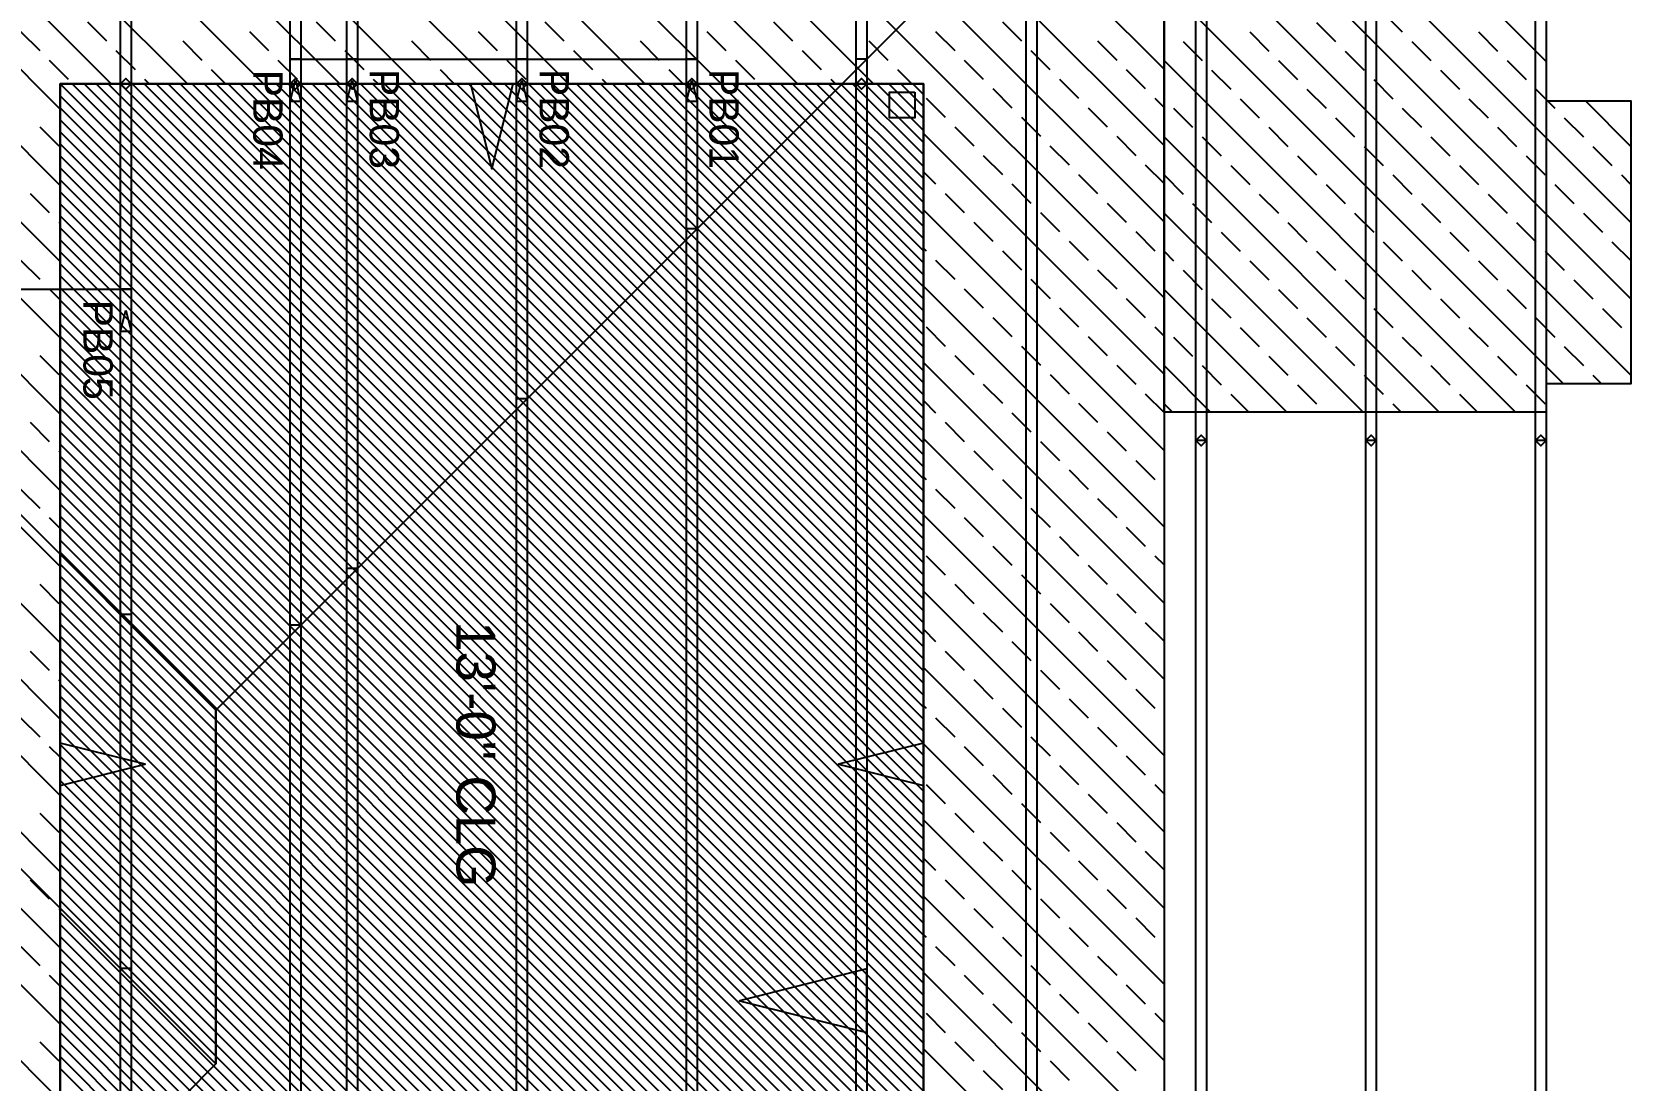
# Model space of a CAD drawing. Header units: inches. Extents: x -25328 to 8149, y -5530 to 4336.
# Drawn here: x 1562.1 to 1788.1, y 2894.8 to 3042.9 of the extents above; entities that cross this region are included whole.
import ezdxf

# ---------------------------------------------------------------- set-up
doc = ezdxf.new("R2010")
doc.units = ezdxf.units.IN
doc.header["$LTSCALE"] = 16
doc.header["$MEASUREMENT"] = 0
doc.layers.get('0').update_dxf_attribs({"linetype": 'CONTINUOUS'})
for name, color, linetype in [('1st_Floor_Labels_Engineering_Mem', 7, 'CONTINUOUS'), ('1st_Floor_Objects_Non-Associativ', 7, 'CONTINUOUS'), ('1st_Floor_Objects_Planes', 7, 'CONTINUOUS'), ('1st_Floor_Objects_Roof_Framing', 40, 'CONTINUOUS'), ('1st_Floor_Objects_Roof_Truss', 40, 'CONTINUOUS')]:
    doc.layers.add(name, color=color, linetype=linetype)
doc.styles.add('ARIAL', font='arial.ttf', dxfattribs={"height": 13.333333})

msp = doc.modelspace()

# ---------------------------------------------------------------- linework, layer by layer
at = {"layer": '1st_Floor_Objects_Non-Associativ', "color": 7}
for p, q in [((1570.05775157, 3092.66350299), (1627.12843028, 3035.59282427)), ((1726.05699626, 3088.75017291), (1776.05603877, 3038.75111895)), ((1570.05775157, 3081.88719683), (1616.3521699, 3035.59282427)), ((1592.30330363, 3081.19432574), (1637.9048051, 3035.59282427)), ((1603.0795869, 3081.19432574), (1648.68108836, 3035.59282427)), ((1613.85589305, 3081.19432574), (1659.45739451, 3035.59282427)), ((1624.6321992, 3081.19432574), (1670.23370066, 3035.59282427)), ((1635.40855113, 3081.19432574), (1681.01002971, 3035.59282427)), ((1646.1848115, 3081.19432574), (1722.0500764, 3005.32906085)), ((1656.96116343, 3081.19432574), (1722.0500764, 3016.105367)), ((1667.73740092, 3081.19432574), (1722.05009929, 3026.88167315)), ((1678.51372996, 3081.19432574), (1722.0500764, 3037.6579793)), ((1726.05660716, 3077.97423297), (1788.05213633, 3015.97874957)), ((1570.05777446, 3071.11089068), (1605.57584086, 3035.59282427)), ((1724.06057444, 3069.19395953), (1788.05213633, 3005.20244341)), ((1570.05779734, 3060.33458453), (1594.79958049, 3035.59282427)), ((1722.0500764, 3060.42815142), (1788.05213633, 2994.42613726)), ((1519.42483226, 3057.0859273), (1566.04533854, 3010.4654439)), ((1530.20122996, 3057.0859273), (1566.04533854, 3021.24184161)), ((1540.97749034, 3057.0859273), (1566.04533854, 3032.01805621)), ((1551.75384227, 3057.0859273), (1573.24694529, 3035.59282427)), ((1562.53012553, 3057.0859273), (1584.02322856, 3035.59282427)), ((1722.0500764, 3049.65184527), (1778.51030436, 2993.19164019)), ((1569.88734904, 3044.34041339), (1572.58142558, 3041.64629107)), ((1602.21613017, 3044.34050494), (1604.91020671, 3041.64638262)), ((1634.54481974, 3044.34041339), (1637.23889628, 3041.64629107)), ((1666.87360087, 3044.34050494), (1669.56767741, 3041.64638262)), ((1699.20229045, 3044.34041339), (1701.89636699, 3041.64629107)), ((1743.6026887, 3044.26350909), (1746.29676524, 3041.56938677)), ((1753.03195659, 3045.61052447), (1755.72603312, 3042.91640216)), ((1560.4581956, 3042.993398), (1563.15227214, 3040.29927569)), ((1592.78688517, 3042.993398), (1595.48096171, 3040.29927569)), ((1625.1156663, 3042.993398), (1627.80974284, 3040.29927569)), ((1657.44435588, 3042.993398), (1660.13843242, 3040.29927569)), ((1689.773137, 3042.993398), (1692.46721354, 3040.29927569)), ((1734.17342082, 3042.91649371), (1736.86749736, 3040.22237139)), ((1766.50233928, 3042.9163106), (1769.19641581, 3040.22218829)), ((1573.92846385, 3040.29927569), (1576.62254039, 3037.60515338)), ((1583.35768596, 3041.64638262), (1586.05176249, 3038.95226031)), ((1606.25724498, 3040.29936724), (1608.95132151, 3037.60524493)), ((1615.68637553, 3041.64629107), (1618.38045207, 3038.95216876)), ((1638.58593455, 3040.29927569), (1641.28001109, 3037.60515338)), ((1648.01515666, 3041.64638262), (1650.7092332, 3038.95226031)), ((1670.91471568, 3040.29936724), (1673.60879222, 3037.60524493)), ((1680.34384623, 3041.64629107), (1683.03792277, 3038.95216876)), ((1703.24340525, 3040.29927569), (1705.93748179, 3037.60515338)), ((1712.67262736, 3041.64638262), (1715.3667039, 3038.95226031)), ((1724.74415294, 3041.56956988), (1727.43822947, 3038.87544757)), ((1747.64380351, 3040.22237139), (1750.33788005, 3037.52824908)), ((1757.07307139, 3041.56938677), (1759.76714793, 3038.87526446)), ((1564.49931041, 3038.95226031), (1567.19338694, 3036.25813799)), ((1587.39880076, 3037.60524493), (1589.41119853, 3035.59282427)), ((1596.82799998, 3038.95226031), (1599.52207652, 3036.25813799)), ((1619.72749034, 3037.60515338), (1621.73979655, 3035.59282427)), ((1629.15678111, 3038.95226031), (1631.85085765, 3036.25813799)), ((1652.05627147, 3037.60524493), (1654.06866923, 3035.59282427)), ((1661.48547068, 3038.95226031), (1664.17954722, 3036.25813799)), ((1684.38496104, 3037.60515338), (1686.39726725, 3035.59282427)), ((1693.81425181, 3038.95226031), (1696.50832835, 3036.25813799)), ((1716.71374217, 3037.60524493), (1719.40781871, 3034.91112261)), ((1722.0500764, 3038.87553912), (1771.73409739, 2989.19151812)), ((1728.78526774, 3037.52843218), (1731.47934428, 3034.83430987)), ((1738.21453563, 3038.87535601), (1740.90861216, 3036.1812337)), ((1761.1141862, 3037.52824908), (1763.80826274, 3034.83412676)), ((1770.54345408, 3038.87517291), (1773.23753062, 3036.18105059)), ((1566.04531565, 3035.58952838), (1688.0490388, 2913.58580523)), ((1567.73899546, 3035.59282427), (1688.0490388, 2915.28282672)), ((1569.43601695, 3035.59282427), (1688.0490388, 2916.9798482)), ((1571.13312999, 3035.59282427), (1688.0490388, 2918.67691546)), ((1572.83015147, 3035.59282427), (1688.0490388, 2920.37393695)), ((1574.52715007, 3035.59282427), (1688.0490388, 2922.07095843)), ((1576.22417155, 3035.59282427), (1688.0490388, 2923.76797991)), ((1577.92119304, 3035.59282427), (1688.0490388, 2925.4650014)), ((1577.96957866, 3036.25813799), (1578.63489238, 3035.59282427)), ((1579.61832896, 3035.59282427), (1688.0490388, 2927.16216021)), ((1581.31537333, 3035.59282427), (1688.0490388, 2928.8591817)), ((1583.01239482, 3035.59282427), (1688.0490388, 2930.55620318)), ((1584.7094163, 3035.59282427), (1688.0490388, 2932.25322466)), ((1586.40646067, 3035.59282427), (1688.0490388, 2933.95024615)), ((1588.10348216, 3035.59282427), (1688.0490388, 2935.64735919)), ((1589.80052653, 3035.59282427), (1688.0490388, 2937.34428912)), ((1591.49754802, 3035.59282427), (1688.0490388, 2939.04140216)), ((1593.19459239, 3035.59282427), (1688.0490388, 2940.73842364)), ((1594.89172831, 3035.59282427), (1688.0490388, 2942.43553668)), ((1596.5887498, 3035.59282427), (1688.0490388, 2944.13255816)), ((1598.28577128, 3035.59282427), (1688.0490388, 2945.82957965)), ((1599.98281565, 3035.59282427), (1688.0490388, 2947.52669268)), ((1601.67986003, 3035.59282427), (1688.0490388, 2949.22371417)), ((1603.37688151, 3035.59282427), (1688.0490388, 2950.92073565)), ((1605.073903, 3035.59282427), (1688.0490388, 2952.61775714)), ((1606.77094737, 3035.59282427), (1688.0490388, 2954.31468707)), ((1608.46806041, 3035.59282427), (1688.0490388, 2956.01189166)), ((1610.16512767, 3035.59282427), (1688.0490388, 2957.70891314)), ((1610.29835978, 3036.25822955), (1610.96376506, 3035.59282427)), ((1611.86214915, 3035.59282427), (1688.0490388, 2959.40602618)), ((1613.55917064, 3035.59282427), (1688.0490388, 2961.10295611)), ((1615.25619212, 3035.59282427), (1688.0490388, 2962.79997759)), ((1616.95323649, 3035.59282427), (1688.0490388, 2964.49709063)), ((1618.65025798, 3035.59282427), (1688.0490388, 2966.19402056)), ((1620.3473939, 3035.59282427), (1688.0490388, 2967.8911336)), ((1622.04446116, 3035.59282427), (1688.0490388, 2969.58824664)), ((1623.74148265, 3035.59282427), (1688.0490388, 2971.28526812)), ((1625.43850413, 3035.59282427), (1688.0490388, 2972.98228961)), ((1627.13552562, 3035.59282427), (1688.0490388, 2974.67940264)), ((1628.83256999, 3035.59282427), (1688.0490388, 2976.37642413)), ((1630.52959147, 3035.59282427), (1688.0490388, 2978.07335406)), ((1632.22661296, 3035.59282427), (1688.0490388, 2979.77037554)), ((1633.92365733, 3035.59282427), (1688.0490388, 2981.46748858)), ((1635.62081614, 3035.59282427), (1688.0490388, 2983.16460162)), ((1637.31783763, 3035.59282427), (1688.0490388, 2984.8616231)), ((1639.01485911, 3035.59282427), (1688.0490388, 2986.55864459)), ((1640.7118806, 3035.59282427), (1688.0490388, 2988.25566607)), ((1642.40892497, 3035.59282427), (1688.0490388, 2989.95268756)), ((1642.62704936, 3036.25813799), (1643.29236308, 3035.59282427)), ((1644.10594645, 3035.59282427), (1688.0490388, 2991.64970904)), ((1645.80296794, 3035.59282427), (1688.0490388, 2993.34682208)), ((1647.50010386, 3035.59282427), (1688.0490388, 2995.04384356)), ((1649.19712535, 3035.59282427), (1688.0490388, 2996.74086505)), ((1650.89416972, 3035.59282427), (1688.0490388, 2998.43788653)), ((1652.5911912, 3035.59282427), (1688.0490388, 3000.13490801)), ((1654.28825846, 3035.59282427), (1688.0490388, 3001.83202105)), ((1655.98530284, 3035.59282427), (1688.0490388, 3003.52913409)), ((1657.68232432, 3035.59282427), (1688.0490388, 3005.22615557)), ((1659.37934581, 3035.59282427), (1688.0490388, 3006.9230855)), ((1661.07636729, 3035.59282427), (1688.0490388, 3008.62019854)), ((1662.77350322, 3035.59282427), (1688.0490388, 3010.31731158)), ((1664.4705247, 3035.59282427), (1688.0490388, 3012.01433306)), ((1666.16754618, 3035.59282427), (1688.0490388, 3013.71135455)), ((1667.86461345, 3035.59282427), (1688.0490388, 3015.40837603)), ((1669.56165782, 3035.59282427), (1688.0490388, 3017.10539752)), ((1671.2586793, 3035.59282427), (1688.0490388, 3018.802419)), ((1672.95570079, 3035.59282427), (1688.0490388, 3020.49953204)), ((1674.65283671, 3035.59282427), (1688.0490388, 3022.19664507)), ((1674.95583049, 3036.25822955), (1675.62123576, 3035.59282427)), ((1676.34983531, 3035.59282427), (1688.0490388, 3023.89366656)), ((1678.04687968, 3035.59282427), (1688.0490388, 3025.59068804)), ((1679.74390117, 3035.59282427), (1688.0490388, 3027.28770953)), ((1681.44096843, 3035.59282427), (1688.0490388, 3028.98473101)), ((1683.1380128, 3035.59282427), (1688.0490388, 3030.68184405)), ((1684.83503428, 3035.59282427), (1688.0490388, 3032.37886553)), ((1686.53205577, 3035.59282427), (1688.0490388, 3034.07579547)), ((1707.28452006, 3036.25813799), (1709.9785966, 3033.56401568)), ((1751.68491832, 3036.1812337), (1754.37899485, 3033.48711138)), ((1566.04531565, 3033.89232379), (1688.0490388, 2911.88864642)), ((1688.42607585, 3033.56401568), (1691.12015239, 3030.86989337)), ((1697.85536662, 3034.91112261), (1700.54944316, 3032.2170003)), ((1720.75485698, 3033.56410723), (1722.0500764, 3032.2689107)), ((1732.82638255, 3033.48729449), (1735.52045909, 3030.79317217)), ((1742.25565043, 3034.83421832), (1744.94972697, 3032.140096)), ((1765.15530101, 3033.48711138), (1767.84937754, 3030.79298907)), ((1774.58456889, 3034.83403521), (1777.27864543, 3032.1399129)), ((1781.61430827, 3033.1928609), (1788.05213633, 3026.75505572)), ((1534.04433909, 3031.69020587), (1566.04533854, 2999.6892293)), ((1566.04531565, 3032.1953023), (1688.0490388, 2910.19162493)), ((1701.89648143, 3030.86998492), (1704.59055796, 3028.1758626)), ((1711.32563487, 3032.2170003), (1714.01971141, 3029.52287799)), ((1723.39711467, 3032.14027911), (1726.0911912, 3029.44615679)), ((1746.29676524, 3030.79308062), (1748.99084178, 3028.09895831)), ((1755.72603312, 3032.140096), (1758.42010966, 3029.44597369)), ((1778.6256837, 3030.79289752), (1781.31976023, 3028.0987752)), ((1563.15224925, 3029.52287799), (1565.84632579, 3026.82875567)), ((1566.04531565, 3030.49828082), (1688.0490388, 2908.49460345)), ((1566.04531565, 3028.80125933), (1688.0490388, 2906.79758196)), ((1688.0490388, 3028.55379229), (1722.0500764, 2994.55275469)), ((1692.46719065, 3029.52287799), (1695.16126719, 3026.82875567)), ((1736.86749736, 3029.44615679), (1739.56157389, 3026.75203448)), ((1769.19641581, 3029.44597369), (1771.89049235, 3026.75185137)), ((1566.04531565, 3027.10423785), (1688.0490388, 2905.1005147)), ((1705.93759623, 3026.82884722), (1708.63167277, 3024.13472491)), ((1715.36674968, 3028.1758626), (1718.06082621, 3025.48174029)), ((1722.0500764, 3028.09923297), (1760.95779124, 2989.19151812)), ((1727.43822947, 3028.09914141), (1730.13230601, 3025.4050191)), ((1750.33788005, 3026.75194293), (1753.03195659, 3024.05782061)), ((1759.76714793, 3028.09895831), (1762.46122447, 3025.40483599)), ((1782.6667985, 3026.75175982), (1785.36087504, 3024.05763751)), ((1566.04531565, 3025.40721636), (1688.0490388, 2903.40349322)), ((1696.50830546, 3025.48174029), (1699.202382, 3022.78761798)), ((1719.40786448, 3024.13472491), (1722.0500764, 3021.49251299)), ((1731.47934428, 3024.05800372), (1734.17342082, 3021.3638814)), ((1740.90861216, 3025.4050191), (1743.6026887, 3022.71089678)), ((1763.80826274, 3024.05782061), (1766.50233928, 3021.3636983)), ((1773.23753062, 3025.40483599), (1775.93160716, 3022.71071368)), ((1566.04531565, 3023.71019488), (1688.0490388, 2901.70647174)), ((1566.04531565, 3022.01308184), (1688.0490388, 2900.0093587)), ((1688.0490388, 3023.16490679), (1689.77325145, 3021.44069415)), ((1709.97871104, 3022.78770953), (1712.67278758, 3020.09358721)), ((1722.0500764, 3022.71098834), (1724.74415294, 3020.01686602)), ((1754.37899485, 3022.71080523), (1757.07307139, 3020.01668292)), ((1786.70791331, 3022.71062213), (1788.05213633, 3021.36635333)), ((1534.04433909, 3020.91389971), (1566.04533854, 2988.91292315)), ((1561.80534831, 3020.09367877), (1564.49942485, 3017.39955645)), ((1566.04531565, 3020.31596881), (1688.0490388, 2898.31229144)), ((1691.12028971, 3020.09367877), (1693.81436625, 3017.39955645)), ((1700.54942027, 3021.44060259), (1703.24349681, 3018.74648028)), ((1735.52045909, 3020.01686602), (1738.21453563, 3017.32274371)), ((1744.94972697, 3021.3638814), (1747.64380351, 3018.66975909)), ((1767.84937754, 3020.01668292), (1770.54345408, 3017.3225606)), ((1777.27864543, 3021.3636983), (1779.97272197, 3018.66957598)), ((1566.04531565, 3018.61894732), (1688.0490388, 2896.61526995)), ((1688.04906169, 3017.77748614), (1722.0500764, 2983.77644854)), ((1704.59053508, 3017.3994649), (1707.28461161, 3014.70534258)), ((1714.01982585, 3018.74657183), (1716.71390239, 3016.05244952)), ((1722.0500764, 3017.32292681), (1750.18149653, 2989.19151812)), ((1726.0911912, 3018.66985064), (1728.78526774, 3015.97572833)), ((1748.99084178, 3017.32274371), (1751.68491832, 3014.62862139)), ((1758.42010966, 3018.66966754), (1761.1141862, 3015.97554522)), ((1781.31976023, 3017.3225606), (1784.01383677, 3014.62843829)), ((1565.84646312, 3016.05254107), (1566.04533854, 3015.85368853)), ((1566.04531565, 3016.92192584), (1688.0490388, 2894.91824847)), ((1566.04531565, 3015.22490435), (1688.0490388, 2893.22122698)), ((1695.16140452, 3016.05254107), (1697.85548106, 3013.35841876)), ((1739.56157389, 3015.97572833), (1742.25565043, 3013.28160601)), ((1771.89049235, 3015.97554522), (1774.58456889, 3013.28142291)), ((1566.04531565, 3013.52788287), (1688.0490388, 2891.52415972)), ((1708.63164988, 3013.3583272), (1711.32572642, 3010.66420489)), ((1718.06094065, 3014.70543414), (1720.75501719, 3012.01131182)), ((1730.13230601, 3014.62871295), (1732.82638255, 3011.93459063)), ((1753.03195659, 3013.28160601), (1755.72603312, 3010.5874837)), ((1762.46122447, 3014.62852984), (1765.15530101, 3011.93440753)), ((1785.36087504, 3013.28142291), (1788.05495158, 3010.58730059)), ((1560.45833293, 3010.66429644), (1563.15240947, 3007.97017413)), ((1566.04531565, 3011.83086138), (1688.0490388, 2889.82713824)), ((1688.0490388, 3012.38850909), (1688.42623607, 3012.01131182)), ((1689.77327433, 3010.66429644), (1692.46735087, 3007.97017413)), ((1699.20251933, 3012.01140338), (1701.89659587, 3009.31728106)), ((1722.0500764, 3011.93477374), (1723.39711467, 3010.5876668)), ((1734.17342082, 3010.58757525), (1736.86749736, 3007.89345294)), ((1743.6026887, 3011.93459063), (1746.29676524, 3009.24046832)), ((1766.50233928, 3010.58739215), (1769.19641581, 3007.89326983)), ((1775.93160716, 3011.93440753), (1778.6256837, 3009.24028521)), ((1534.04433909, 3010.13759356), (1566.04533854, 2978.136617)), ((1566.04531565, 3010.1338399), (1688.0490388, 2888.13011675)), ((1566.04531565, 3008.43672686), (1688.0490388, 2886.43309527)), ((1712.67276469, 3009.31718951), (1715.36684123, 3006.62306719)), ((1724.74415294, 3009.24065142), (1727.43822947, 3006.54652911)), ((1757.07307139, 3009.24046832), (1759.76714793, 3006.546346)), ((1564.49944773, 3006.62315875), (1566.04533854, 3005.07719927)), ((1566.04531565, 3006.73961382), (1688.0490388, 2884.73593646)), ((1688.04906169, 3007.00117999), (1722.0500764, 2973.00014239)), ((1693.81438914, 3006.62315875), (1696.50846568, 3003.92903643)), ((1703.24363414, 3007.97026568), (1705.93771067, 3005.27614337)), ((1722.0500764, 3006.54662066), (1739.40516749, 2989.19151812)), ((1738.21453563, 3006.54643756), (1740.90861216, 3003.85231524)), ((1747.64380351, 3007.89345294), (1750.33788005, 3005.19933062)), ((1770.54345408, 3006.54625445), (1773.23753062, 3003.85213214)), ((1779.97272197, 3007.89326983), (1782.6667985, 3005.19914752)), ((1566.04531565, 3005.04259234), (1688.0490388, 2883.03891497)), ((1707.28474894, 3003.92912799), (1709.97882548, 3001.23500567)), ((1716.7138795, 3005.27605181), (1719.40795604, 3002.5819295)), ((1728.78526774, 3005.19951373), (1731.47934428, 3002.50539141)), ((1751.68491832, 3003.85231524), (1754.37899485, 3001.15819293)), ((1761.1141862, 3005.19933062), (1763.80826274, 3002.50520831)), ((1784.01383677, 3003.85213214), (1786.70791331, 3001.15800982)), ((1566.04531565, 3003.34557086), (1688.0490388, 2881.34189349)), ((1566.04531565, 3001.64854937), (1688.0490388, 2879.644872)), ((1697.85550395, 3002.58202105), (1700.54958049, 2999.88789874)), ((1742.25565043, 3002.50529986), (1744.94972697, 2999.81117755)), ((1774.58456889, 3002.50511675), (1777.27864543, 2999.81099444)), ((1534.04433909, 2999.36119586), (1566.04536143, 2967.36021929)), ((1566.04531565, 2999.95152789), (1688.0490388, 2877.94780474)), ((1688.42630473, 3001.23500567), (1691.12038127, 2998.54088336)), ((1711.32586375, 2999.88799029), (1714.01994029, 2997.19386798)), ((1720.7549943, 3001.23491412), (1722.0500764, 2999.93980914)), ((1723.39711467, 2999.81136065), (1726.0911912, 2997.11723834)), ((1732.82638255, 3001.15837603), (1735.52045909, 2998.46425372)), ((1755.72603312, 2999.81117755), (1758.42010966, 2997.11705523)), ((1765.15530101, 3001.15819293), (1767.84937754, 2998.46407061)), ((1563.15247813, 2997.19386798), (1565.84655467, 2994.49974566)), ((1566.04531565, 2998.2545064), (1688.0490388, 2876.25078326)), ((1692.46741954, 2997.19386798), (1695.16149607, 2994.49974566)), ((1701.89661876, 2998.54088336), (1704.59069529, 2995.84676104)), ((1736.86749736, 2997.11723834), (1739.56157389, 2994.42311602)), ((1746.29676524, 2998.46416216), (1748.99084178, 2995.77003985)), ((1769.19641581, 2997.11705523), (1771.89049235, 2994.42293292)), ((1778.6256837, 2998.46397906), (1781.31976023, 2995.76985674)), ((1566.04531565, 2996.55748492), (1688.0490388, 2874.55376177)), ((1566.04531565, 2994.86028033), (1688.0490388, 2872.85664874)), ((1688.04901591, 2996.22487383), (1722.0500764, 2962.22383624)), ((1705.93773356, 2994.49974566), (1708.6318101, 2991.80562335)), ((1715.36697856, 2995.84685259), (1718.0610551, 2993.15273028)), ((1722.0500764, 2995.77031451), (1728.62887278, 2989.19151812)), ((1727.43822947, 2995.77022296), (1730.13230601, 2993.07610064)), ((1759.76714793, 2995.77003985), (1762.46122447, 2993.07591754)), ((1566.04531565, 2993.16325884), (1688.0490388, 2871.15958148)), ((1696.50853434, 2993.15273028), (1699.20261088, 2990.45860797)), ((1740.90861216, 2993.07610064), (1743.6026887, 2990.38197833)), ((1750.33788005, 2994.42302447), (1753.03195659, 2991.72890216)), ((1773.23753062, 2993.07591754), (1775.93160716, 2990.38179522)), ((1782.6667985, 2994.42284136), (1783.89797679, 2993.19164019)), ((1566.04531565, 2991.46623736), (1688.0490388, 2869.46255999)), ((1688.0490388, 2990.83589678), (1689.77338877, 2989.11150103)), ((1709.97884837, 2990.45860797), (1712.67292491, 2987.76448565)), ((1719.40809336, 2991.8057149), (1722.0500764, 2989.16368609)), ((1722.0500764, 2990.38206988), (1723.24060527, 2989.19151812)), ((1731.47934428, 2991.72908526), (1734.01686564, 2989.19151812)), ((1754.37899485, 2990.38188677), (1755.56934062, 2989.19151812)), ((1763.80826274, 2991.72890216), (1766.34560099, 2989.19151812)), ((1534.04433909, 2988.58498126), (1566.04533854, 2956.58400469)), ((1561.80548564, 2987.76448565), (1564.49956218, 2985.07036334)), ((1566.04531565, 2989.76921588), (1688.0490388, 2867.76553851)), ((1566.04531565, 2988.07219439), (1688.0490388, 2866.06851702)), ((1691.12042704, 2987.76448565), (1693.81450358, 2985.07036334)), ((1700.54964915, 2989.11159258), (1703.24372569, 2986.41747027)), ((1566.04531565, 2986.37517291), (1688.0490388, 2864.37144976)), ((1688.0490388, 2985.44856768), (1722.05009929, 2951.44753008)), ((1714.01996318, 2986.41747027), (1716.71403971, 2983.72334796)), ((1565.84660044, 2983.72334796), (1566.04533854, 2983.52458697)), ((1566.04531565, 2984.67815142), (1688.0490388, 2862.67442828)), ((1695.16154185, 2983.72334796), (1697.85561839, 2981.02922564)), ((1704.59076396, 2985.07045489), (1707.2848405, 2982.37633257)), ((1566.04531565, 2982.98112994), (1688.0490388, 2860.97740679)), ((1566.04531565, 2981.28410845), (1688.0490388, 2859.28038531)), ((1708.63187877, 2981.02931719), (1711.3259553, 2978.33519488)), ((1718.06107798, 2982.37633257), (1720.75515452, 2979.68221026)), ((1566.04531565, 2979.58708697), (1688.0490388, 2857.58336382)), ((1688.0490388, 2980.05968218), (1688.42646495, 2979.68221026)), ((1699.20265666, 2979.68221026), (1701.8967332, 2976.98808795)), ((1534.04433909, 2977.8086751), (1566.04533854, 2945.80769854)), ((1560.45851603, 2978.33519488), (1563.15259257, 2975.64107257)), ((1566.04531565, 2977.89006549), (1688.0490388, 2855.88634234)), ((1689.77350322, 2978.33519488), (1692.46757975, 2975.64107257)), ((1712.67299357, 2976.9881795), (1715.36707011, 2974.29405718)), ((1564.49963084, 2974.29405718), (1566.04533854, 2972.74828082)), ((1566.04531565, 2976.193044), (1688.0490388, 2854.18932086)), ((1566.04531565, 2974.49602252), (1688.0490388, 2852.49229937)), ((1688.0490388, 2974.67226153), (1722.0500764, 2940.67113238)), ((1693.81461802, 2974.29405718), (1696.50869456, 2971.59993487)), ((1703.24377147, 2975.64107257), (1705.937848, 2972.94695025)), ((1566.04531565, 2972.79900103), (1688.0490388, 2850.79527789)), ((1716.71410838, 2972.9470418), (1719.40818492, 2970.25291949)), ((1566.04531565, 2971.10197955), (1688.0490388, 2849.0982564)), ((1697.85573283, 2970.25291949), (1700.54980937, 2967.55879717)), ((1707.28488627, 2971.59993487), (1709.97896281, 2968.90581256)), ((1566.04531565, 2969.40495806), (1688.0490388, 2847.40123492)), ((1566.04531565, 2967.70793658), (1688.0490388, 2845.70421343)), ((1688.42644206, 2968.90581256), (1691.1205186, 2966.21169024)), ((1711.32600108, 2967.55879717), (1714.02007762, 2964.86467486)), ((1720.75522319, 2968.90590411), (1722.0500764, 2967.61107379)), ((1534.04433909, 2967.03236895), (1566.04533854, 2935.03139239)), ((1566.04531565, 2966.01091509), (1688.0490388, 2844.00719195)), ((1701.89684764, 2966.21178179), (1704.59092418, 2963.51765948)), ((1563.15261546, 2964.86476641), (1565.846692, 2962.1706441)), ((1566.04531565, 2964.31389361), (1687.09212962, 2843.26707965)), ((1688.04906169, 2963.89595538), (1722.0500764, 2929.89491778)), ((1692.46755687, 2964.86467486), (1695.1616334, 2962.17055255)), ((1715.36711589, 2963.51765948), (1718.06119242, 2960.82353716)), ((1566.04531565, 2962.61687213), (1685.39510814, 2843.26707965)), ((1566.04531565, 2960.91985064), (1683.69808665, 2843.26707965)), ((1696.50867167, 2960.82353716), (1699.20274821, 2958.12941485)), ((1705.93796244, 2962.1706441), (1708.63203898, 2959.47652178)), ((1566.04531565, 2959.22282916), (1682.00106517, 2843.26707965)), ((1688.0490388, 2958.50706988), (1689.77361766, 2956.78249102)), ((1719.40823069, 2959.47652178), (1722.0500764, 2956.83467608)), ((1534.04433909, 2956.2560628), (1566.04533854, 2924.25504046)), ((1566.04531565, 2957.52580767), (1680.30404368, 2843.26707965)), ((1700.54978648, 2956.78239947), (1703.24386302, 2954.08827716)), ((1709.97907725, 2958.1295064), (1712.67315379, 2955.43538409)), ((1561.80566874, 2955.43547564), (1564.49974528, 2952.74135333)), ((1566.04531565, 2955.82878619), (1678.6070222, 2843.26707965)), ((1566.04531565, 2954.1317647), (1676.91000071, 2843.26707965)), ((1691.12065593, 2955.43547564), (1693.81473246, 2952.74135333)), ((1714.02019206, 2954.08836871), (1716.7142686, 2951.39424639)), ((1566.04531565, 2952.43474322), (1675.21302501, 2843.26707965)), ((1688.0490388, 2953.11964923), (1722.0500764, 2919.11861163)), ((1704.59090129, 2952.74126177), (1707.28497783, 2950.04713946)), ((1565.84678355, 2951.39433795), (1566.04533854, 2951.19576007)), ((1566.04531565, 2950.73772174), (1673.51600352, 2843.26707965)), ((1695.16177073, 2951.39433795), (1697.85584727, 2948.70021563)), ((1718.06130687, 2950.04723101), (1720.7553834, 2947.3531087)), ((1566.04531565, 2949.04070025), (1671.81898204, 2843.26707965)), ((1566.04531565, 2947.34367877), (1670.12193766, 2843.26707965)), ((1688.0490388, 2947.73067217), (1688.42660228, 2947.3531087)), ((1699.20288554, 2947.35320025), (1701.89696208, 2944.65907794)), ((1708.63201609, 2948.70012408), (1711.32609263, 2946.00600176)), ((1534.04433909, 2945.47975665), (1566.04536143, 2913.47878008)), ((1560.45865336, 2946.00609332), (1563.1527299, 2943.311971)), ((1566.04531565, 2945.64665728), (1668.42491618, 2843.26707965)), ((1689.77364055, 2946.00609332), (1692.46771708, 2943.311971)), ((1566.04531565, 2943.9496358), (1666.7278947, 2843.26707965)), ((1703.24400035, 2943.31206256), (1705.93807689, 2940.61794024)), ((1712.6731309, 2944.65898638), (1715.36720744, 2941.96486407)), ((1564.49976817, 2941.96495562), (1566.04533854, 2940.41936236)), ((1566.04531565, 2942.25261431), (1665.03087321, 2843.26707965)), ((1566.04531565, 2940.55559283), (1663.33385173, 2843.26707965)), ((1688.0490388, 2942.34334307), (1722.0500764, 2908.34230548)), ((1693.81475535, 2941.96495562), (1696.50883189, 2939.27083331)), ((1716.71424571, 2940.61784869), (1719.40832225, 2937.92372637)), ((1566.04531565, 2938.85857134), (1661.63683024, 2843.26707965)), ((1707.28511515, 2939.27092486), (1709.97919169, 2936.57680255)), ((1566.04531565, 2937.16154986), (1659.93980876, 2843.26707965)), ((1688.42667094, 2936.57680255), (1691.12074748, 2933.88268023)), ((1697.85587016, 2937.92381793), (1700.5499467, 2935.22969561)), ((1720.75536052, 2936.57671099), (1722.0500764, 2935.28197222)), ((1534.04433909, 2934.70345049), (1566.04536143, 2902.70242816)), ((1566.04531565, 2935.46452838), (1658.24278727, 2843.26707965)), ((1566.04531565, 2933.76750689), (1656.54576579, 2843.26707965)), ((1701.89698497, 2933.88268023), (1704.5910615, 2931.18860369)), ((1711.32622996, 2935.22978716), (1714.0203065, 2932.53571063)), ((1563.15279857, 2932.53561907), (1565.8468751, 2929.84154254)), ((1566.04533854, 2932.07053118), (1654.8487443, 2843.26707965)), ((1688.0490388, 2931.56703692), (1722.05009929, 2897.56599932)), ((1692.46778575, 2932.53561907), (1695.16186229, 2929.84154254)), ((1715.36734477, 2931.18864947), (1718.06142131, 2928.49457293)), ((1566.04533854, 2930.3735097), (1653.15172282, 2843.26707965)), ((1705.93809977, 2929.84154254), (1708.63217631, 2927.147466)), ((1566.04533854, 2928.67648821), (1651.45470134, 2843.26707965)), ((1566.04533854, 2926.97946673), (1649.75767985, 2843.26707965)), ((1696.50890055, 2928.49448138), (1699.20297709, 2925.80040484)), ((1719.40845958, 2927.14751177), (1722.0500764, 2924.50589495)), ((1566.04533854, 2925.28244525), (1648.06065837, 2843.26707965)), ((1688.0490388, 2926.17805987), (1689.77375499, 2924.45334368)), ((1700.55001536, 2924.45334368), (1703.2440919, 2921.75926715)), ((1709.97921458, 2925.80040484), (1712.67329112, 2923.1063283)), ((1534.04433909, 2923.92714434), (1566.04533854, 2891.92616778)), ((1561.80580607, 2923.10628253), (1564.49988261, 2920.41220599)), ((1566.04533854, 2923.58542376), (1646.36365977, 2843.26707965)), ((1691.12079325, 2923.10628253), (1693.81486979, 2920.41220599)), ((1566.04533854, 2921.88840228), (1644.66663829, 2843.26707965)), ((1566.04533854, 2920.19133502), (1642.96959391, 2843.26707965)), ((1688.04901591, 2920.79073077), (1722.0500764, 2886.78969317)), ((1704.59113017, 2920.41220599), (1707.28520671, 2917.71812945)), ((1714.02032939, 2921.75926715), (1716.71440593, 2919.06519061)), ((1565.84692088, 2919.06514483), (1566.04533854, 2918.86670428)), ((1566.04533854, 2918.49431353), (1641.27257243, 2843.26707965)), ((1695.16190806, 2919.06514483), (1697.8559846, 2916.37106829)), ((1718.06144419, 2917.71812945), (1720.75552073, 2915.02405291)), ((1566.04533854, 2916.79729205), (1639.57555095, 2843.26707965)), ((1688.0490388, 2915.40184527), (1688.42683116, 2915.02405291)), ((1708.63224498, 2916.37106829), (1711.32632151, 2913.67699175)), ((1560.45888224, 2913.67699175), (1563.15295878, 2910.98291522)), ((1566.04533854, 2915.10027056), (1637.87850657, 2843.26707965)), ((1566.04533854, 2913.40324908), (1636.18150798, 2843.26707965)), ((1689.77386943, 2913.67699175), (1692.46794596, 2910.98291522)), ((1699.20302287, 2915.02400714), (1701.89709941, 2912.3299306)), ((1566.04533854, 2911.70622759), (1634.4844636, 2843.26707965)), ((1703.24413768, 2910.98286944), (1705.93821421, 2908.2887929)), ((1712.67335978, 2912.3299306), (1715.36743632, 2909.63585406)), ((1564.49999705, 2909.63585406), (1566.04533854, 2908.09053546)), ((1566.04533854, 2910.00920611), (1632.78744212, 2843.26707965)), ((1688.04906169, 2910.01437884), (1722.0500764, 2876.01338702)), ((1693.81498423, 2909.63585406), (1696.50906077, 2906.94177752)), ((1566.04533854, 2908.31218463), (1631.09044352, 2843.26707965)), ((1566.04533854, 2906.61516314), (1629.39342204, 2843.26707965)), ((1707.28525248, 2906.94173174), (1709.97932902, 2904.24765521)), ((1716.71447459, 2908.2887929), (1719.40855113, 2905.59471636)), ((1566.04533854, 2904.91814166), (1627.69640055, 2843.26707965)), ((1688.42680827, 2904.24756365), (1691.12088481, 2901.55348712)), ((1697.85609904, 2905.59471636), (1700.55017558, 2902.90063983)), ((1720.7555894, 2904.24765521), (1722.0500764, 2902.9531911)), ((1566.04533854, 2903.22112017), (1625.99935618, 2843.26707965)), ((1711.32636729, 2902.90059405), (1714.02044383, 2900.20651751)), ((1563.15293589, 2900.20642596), (1565.84701243, 2897.51234942)), ((1566.04533854, 2901.52409869), (1624.3023347, 2843.26707965)), ((1566.04533854, 2899.8270772), (1622.60531321, 2843.26707965)), ((1692.46792308, 2900.20642596), (1695.16199961, 2897.51234942)), ((1701.89721385, 2901.55357867), (1704.59129039, 2898.85950213)), ((1566.04533854, 2898.13005572), (1620.90829173, 2843.26707965)), ((1688.0490388, 2899.23811846), (1722.0500764, 2865.23708087)), ((1705.93832866, 2897.51244097), (1708.63240519, 2894.81836444)), ((1715.3674821, 2898.85945635), (1718.06155864, 2896.16537982)), ((1566.04533854, 2896.43303424), (1619.21129313, 2843.26707965)), ((1696.50903788, 2896.16528826), (1699.20311442, 2893.47121173))]:
    msp.add_line(p, q, dxfattribs=at)
for points in [[(1360.05587474, 3057.0859273), (1570.05777446, 3057.0859273), (1570.05775157, 3183.08537799), (1726.05626384, 3183.08647662), (1726.05626384, 3158.58595782), (1709.08964244, 3158.58595782), (1709.08964244, 3168.23698931), (1589.0860261, 3168.23698931), (1589.0860261, 3081.19432574), (1709.08964244, 3081.19432574), (1709.08964244, 3158.58595782), (1726.05626384, 3158.58595782), (1726.05630961, 3069.19395953), (1722.0500764, 3069.19395953), (1722.0500764, 2779.18515521)], [(1680.05632487, 2779.18515521), (1680.05632487, 2843.26707965), (1688.0490388, 2843.26707965), (1688.0490388, 3035.59282427), (1566.04533854, 3035.59282427), (1566.04533854, 2843.26707965), (1680.05632487, 2843.26707965), (1680.05632487, 2779.18515521)]]:
    msp.add_lwpolyline(points, dxfattribs=at).dxf.unprotected_set("ltscale", 0)
for points in [[(1726.05825511, 3125.08598834), (1776.05177012, 3125.08598834), (1776.05631343, 3033.1928609), (1788.05213633, 3033.1928609), (1788.05213633, 2993.19164019), (1776.05177012, 2993.19164019), (1776.05177012, 2989.19151812), (1722.0500764, 2989.19151812), (1722.0500764, 3069.19395953), (1726.05630961, 3069.19395953)], [(1688.0490388, 3035.59282427), (1688.0490388, 2843.26707965), (1566.04533854, 2843.26707965), (1566.04531565, 3035.59282427)]]:
    msp.add_lwpolyline(points, close=True, dxfattribs=at).dxf.unprotected_set("ltscale", 0)
at = {"layer": '1st_Floor_Objects_Planes', "color": 70}
for p, q in [((1274.05572215, 3261.08620196), (1588.05603495, 2947.08586627)), ((1588.05601207, 2947.08595782), (1274.0558137, 3261.08611041)), ((1588.05603495, 2897.08562213), (1274.05572215, 3211.08595782)), ((1274.0558137, 3211.08586627), (1588.05601207, 2897.08562213)), ((1715.05579081, 3074.08580523), (1588.05601207, 2947.08595782)), ((1588.05603495, 2947.08586627), (1715.05579081, 3074.08562213)), ((1588.05603495, 2897.08562213), (1588.05603495, 2947.08586627)), ((1588.05603495, 2947.08586627), (1588.05603495, 2897.08562213)), ((1583.55646983, 2892.58603411), (1588.05603495, 2897.08562213)), ((1588.05601207, 2897.08562213), (1583.55646983, 2892.58603411))]:
    msp.add_line(p, q, dxfattribs=at)
at = {"layer": '1st_Floor_Objects_Planes', "color": 210}
for p, q in [((1722.0500764, 3069.19395953), (1722.0500764, 2779.18515521)), ((1688.0490388, 3035.59282427), (1566.04533854, 3035.59282427)), ((1566.04533854, 3035.59282427), (1566.04533854, 2843.26707965)), ((1688.0490388, 2843.26707965), (1688.0490388, 3035.59282427))]:
    msp.add_line(p, q, dxfattribs=at)
at = {"layer": '1st_Floor_Objects_Planes', "color": 7}
for p, q in [((1598.55624095, 2796.08615618), (1598.55624095, 3039.08620196)), ((1598.55624095, 3039.08620196), (1656.05632487, 3039.08620196)), ((1656.05632487, 3039.08620196), (1656.05632487, 2796.08615618)), ((1566.04531565, 2843.26707965), (1566.04531565, 3035.59282427)), ((1566.04531565, 3035.59282427), (1688.0490388, 3035.59282427)), ((1624.04717723, 3035.59282427), (1627.04717723, 3023.59282427)), ((1630.04717723, 3035.59282427), (1624.04717723, 3035.59282427)), ((1627.04717723, 3023.59282427), (1630.04717723, 3035.59282427)), ((1688.0490388, 3035.59282427), (1688.0490388, 2843.26707965)), ((1528.55593577, 3006.58598834), (1576.05626384, 3006.58607989)), ((1576.05626384, 3006.58607989), (1576.05626384, 2828.58627825)), ((1578.04531565, 2939.42995196), (1566.04531565, 2942.42995196)), ((1566.04531565, 2942.42995196), (1566.04531565, 2936.42995196)), ((1688.0490388, 2942.42995196), (1676.0490388, 2939.42995196)), ((1688.0490388, 2942.42995196), (1676.0490388, 2939.42995196)), ((1688.0490388, 2936.42995196), (1688.0490388, 2942.42995196)), ((1688.0490388, 2936.42995196), (1688.0490388, 2942.42995196)), ((1566.04531565, 2936.42995196), (1578.04531565, 2939.42995196)), ((1676.0490388, 2939.42995196), (1688.0490388, 2936.42995196)), ((1676.0490388, 2939.42995196), (1688.0490388, 2936.42995196))]:
    msp.add_line(p, q, dxfattribs=at)
for points in [[(1624.04717723, 3035.59282427), (1627.04717723, 3023.59282427), (1630.04717723, 3035.59282427)], [(1686.84903422, 3034.39284258), (1686.84903422, 3030.79280596), (1683.24904338, 3030.79280596), (1683.24904338, 3034.39284258)], [(1566.04531565, 2936.42995196), (1578.04531565, 2939.42995196), (1566.04531565, 2942.42995196)], [(1688.0490388, 2942.42995196), (1676.0490388, 2939.42995196), (1688.0490388, 2936.42995196)], [(1688.0490388, 2942.42995196), (1676.0490388, 2939.42995196), (1688.0490388, 2936.42995196)], [(1680.05632487, 2910.52977496), (1662.05632487, 2906.02977496), (1680.05632487, 2901.52977496)]]:
    msp.add_lwpolyline(points, close=True, dxfattribs=at).dxf.unprotected_set("ltscale", 0)
at = {"layer": '1st_Floor_Objects_Roof_Framing', "color": 40}
for points in [[(1574.55628672, 3035.59282427), (1575.30628672, 3036.34282427), (1576.05628672, 3035.59282427), (1575.30628672, 3034.84282427)], [(1599.30619517, 3036.08620196), (1600.05619517, 3033.08620196), (1598.55619517, 3033.08620196)], [(1598.55621806, 3035.59282427), (1599.30621806, 3036.34282427), (1600.05621806, 3035.59282427), (1599.30621806, 3034.84282427)], [(1607.30625621, 3036.08620196), (1608.05625621, 3033.08620196), (1606.55625621, 3033.08620196)], [(1606.55627909, 3035.59282427), (1607.30627909, 3036.34282427), (1608.05627909, 3035.59282427), (1607.30627909, 3034.84282427)], [(1631.30625621, 3036.08620196), (1632.05625621, 3033.08620196), (1630.55625621, 3033.08620196)], [(1630.55627909, 3035.59282427), (1631.30627909, 3036.34282427), (1632.05627909, 3035.59282427), (1631.30627909, 3034.84282427)], [(1654.55632487, 3035.59282427), (1655.30632487, 3036.34282427), (1656.05632487, 3035.59282427), (1655.30632487, 3034.84282427)], [(1655.30632487, 3036.08620196), (1656.05632487, 3033.08620196), (1654.55632487, 3033.08620196)], [(1678.55632487, 3035.59282427), (1679.30632487, 3036.34282427), (1680.05632487, 3035.59282427), (1679.30632487, 3034.84282427)], [(1575.30626384, 3003.58607989), (1576.05626384, 3000.58607989), (1574.55626384, 3000.58607989)], [(1726.55632487, 2985.1914876), (1727.30632487, 2985.9414876), (1728.05632487, 2985.1914876), (1727.30632487, 2984.4414876)], [(1750.55630198, 2985.1914876), (1751.30631343, 2985.9414876), (1752.05632487, 2985.1914876), (1751.30631343, 2984.4414876)], [(1774.55630198, 2985.1914876), (1775.30631343, 2985.9414876), (1776.05632487, 2985.1914876), (1775.30631343, 2984.4414876)]]:
    msp.add_lwpolyline(points, close=True, dxfattribs=at).dxf.unprotected_set("ltscale", 0)
at = {"layer": '1st_Floor_Objects_Roof_Truss', "color": 40}
for p, q in [((1600.05624095, 3039.08620196), (1598.55624095, 3039.08620196)), ((1600.05624095, 3039.08620196), (1598.55624095, 3039.08620196)), ((1608.05630198, 3039.08620196), (1606.55630198, 3039.08620196)), ((1608.05630198, 3039.08620196), (1606.55630198, 3039.08620196)), ((1632.05630198, 3039.08620196), (1630.55630198, 3039.08620196)), ((1632.05630198, 3039.08620196), (1630.55630198, 3039.08620196)), ((1656.05632487, 3039.08620196), (1654.55630198, 3039.08620196)), ((1656.05632487, 3039.08620196), (1654.55630198, 3039.08620196)), ((1680.05632487, 3039.08611041), (1678.55630198, 3039.08611041)), ((1680.05632487, 3039.08611041), (1678.55630198, 3039.08611041)), ((1576.05626384, 3035.59282427), (1574.55628672, 3035.59282427)), ((1576.05626384, 3035.59282427), (1574.55628672, 3035.59282427)), ((1576.05626384, 3035.59282427), (1574.55628672, 3035.59282427)), ((1576.05626384, 3035.59282427), (1574.55628672, 3035.59282427)), ((1600.05624095, 3035.59282427), (1598.55624095, 3035.59282427)), ((1600.05624095, 3035.59282427), (1598.55624095, 3035.59282427)), ((1600.05624095, 3035.59282427), (1598.55624095, 3035.59282427)), ((1608.05630198, 3035.59282427), (1606.55630198, 3035.59282427)), ((1608.05630198, 3035.59282427), (1606.55630198, 3035.59282427)), ((1608.05630198, 3035.59282427), (1606.55630198, 3035.59282427)), ((1632.05630198, 3035.59282427), (1630.55630198, 3035.59282427)), ((1632.05630198, 3035.59282427), (1630.55630198, 3035.59282427)), ((1632.05630198, 3035.59282427), (1630.55630198, 3035.59282427)), ((1656.05632487, 3035.59282427), (1654.55630198, 3035.59282427)), ((1656.05632487, 3035.59282427), (1654.55630198, 3035.59282427)), ((1656.05632487, 3035.59282427), (1654.55630198, 3035.59282427)), ((1680.05632487, 3035.59282427), (1678.55630198, 3035.59282427)), ((1680.05632487, 3035.59282427), (1678.55630198, 3035.59282427)), ((1680.05632487, 3035.59282427), (1678.55630198, 3035.59282427)), ((1656.05632487, 3015.08611041), (1654.55634776, 3015.08611041)), ((1656.05632487, 3015.08611041), (1654.55634776, 3015.08611041)), ((1576.05626384, 3006.58607989), (1574.55628672, 3006.58607989)), ((1576.05626384, 3006.58607989), (1574.55628672, 3006.58607989)), ((1632.05627909, 2991.08611041), (1630.55627909, 2991.08611041)), ((1632.05627909, 2991.08611041), (1630.55627909, 2991.08611041)), ((1728.05632487, 2985.1914876), (1726.55630198, 2985.1914876)), ((1728.05632487, 2985.1914876), (1726.55630198, 2985.1914876)), ((1728.05632487, 2985.1914876), (1726.55630198, 2985.1914876)), ((1752.05632487, 2985.1914876), (1750.55631343, 2985.1914876)), ((1752.05632487, 2985.1914876), (1750.55631343, 2985.1914876)), ((1752.05632487, 2985.1914876), (1750.55631343, 2985.1914876)), ((1752.05632487, 2985.1914876), (1750.55631343, 2985.1914876)), ((1776.05632487, 2985.1914876), (1774.55631343, 2985.1914876)), ((1776.05632487, 2985.1914876), (1774.55631343, 2985.1914876)), ((1776.05632487, 2985.1914876), (1774.55631343, 2985.1914876)), ((1776.05632487, 2985.1914876), (1774.55631343, 2985.1914876)), ((1608.05627909, 2967.08611041), (1606.55630198, 2967.08611041)), ((1608.05627909, 2967.08611041), (1606.55630198, 2967.08611041)), ((1576.05626384, 2960.58568316), (1574.55626384, 2960.58568316)), ((1576.05626384, 2960.58568316), (1574.55626384, 2960.58568316)), ((1600.05619517, 2959.08604937), (1598.55624095, 2959.08604937)), ((1600.05619517, 2959.08604937), (1598.55624095, 2959.08604937)), ((1576.05626384, 2910.58543902), (1574.55626384, 2910.58543902)), ((1576.05626384, 2910.58543902), (1574.55626384, 2910.58543902))]:
    msp.add_line(p, q, dxfattribs=at)
for points in [[(1576.05626384, 3133.08595782), (1576.05626384, 2550.08615618), (1575.30626384, 2550.08615618), (1574.55626384, 2550.08615618), (1574.55626384, 3133.08595782), (1575.30626384, 3133.08595782)], [(1600.05624095, 3133.08595782), (1600.05624095, 2624.0864461), (1599.30624095, 2624.0864461), (1598.55624095, 2624.0864461), (1598.55624095, 3133.08595782), (1599.30624095, 3133.08595782)], [(1608.05627909, 3133.08595782), (1608.05632487, 2624.0864461), (1607.30632487, 2624.0864461), (1606.55632487, 2624.0864461), (1606.55627909, 3133.08595782), (1607.30627909, 3133.08595782)], [(1632.05627909, 3133.08595782), (1632.05632487, 2624.0864461), (1631.30632487, 2624.0864461), (1630.55632487, 2624.0864461), (1630.55627909, 3133.08595782), (1631.30627909, 3133.08595782)], [(1656.05630198, 3133.08595782), (1656.05634776, 2624.0864461), (1655.30634776, 2624.0864461), (1654.55634776, 2624.0864461), (1654.55630198, 3133.08595782), (1655.30630198, 3133.08595782)], [(1680.05630198, 3133.08595782), (1680.05634776, 2624.0864461), (1679.30634776, 2624.0864461), (1678.55634776, 2624.0864461), (1678.55630198, 3133.08595782), (1679.30630198, 3133.08595782)], [(1704.05630198, 3133.08595782), (1704.05634776, 2624.0864461), (1703.30634776, 2624.0864461), (1702.55634776, 2624.0864461), (1702.55630198, 3133.08595782), (1703.30630198, 3133.08595782)], [(1728.05630198, 3133.08595782), (1728.05634776, 2624.0864461), (1727.30634776, 2624.0864461), (1726.55634776, 2624.0864461), (1726.55630198, 3133.08595782), (1727.30630198, 3133.08595782)], [(1752.05630198, 3133.08595782), (1752.05634776, 2624.0864461), (1751.30634776, 2624.0864461), (1750.55634776, 2624.0864461), (1750.55630198, 3133.08595782), (1751.30630198, 3133.08595782)], [(1776.05630198, 3133.08595782), (1776.05634776, 2624.0864461), (1775.30634776, 2624.0864461), (1774.55634776, 2624.0864461), (1774.55630198, 3133.08595782), (1775.30630198, 3133.08595782)], [(1600.05621806, 3039.08620196), (1600.05621806, 2796.08615618), (1599.30624095, 2796.08615618), (1598.55624095, 2796.08615618), (1598.55621806, 3039.08620196), (1599.30621806, 3039.08620196)], [(1608.05627909, 3039.08620196), (1608.05630198, 2796.08615618), (1607.30632487, 2796.08615618), (1606.55632487, 2796.08615618), (1606.55627909, 3039.08620196), (1607.30627909, 3039.08620196)], [(1632.05627909, 3039.08620196), (1632.05630198, 2796.08615618), (1631.30632487, 2796.08615618), (1630.55632487, 2796.08615618), (1630.55627909, 3039.08620196), (1631.30627909, 3039.08620196)], [(1656.05630198, 3039.08620196), (1656.05632487, 2796.08615618), (1655.30634776, 2796.08615618), (1654.55634776, 2796.08615618), (1654.55632487, 3039.08620196), (1655.30632487, 3039.08620196)], [(1576.05626384, 3006.58607989), (1576.05626384, 2828.58627825), (1575.30626384, 2828.58627825), (1574.55626384, 2828.58627825), (1574.55626384, 3006.58607989), (1575.30626384, 3006.58607989)]]:
    msp.add_lwpolyline(points, close=True, dxfattribs=at).dxf.unprotected_set("ltscale", 0)

# ---------------------------------------------------------------- texts
at = {"color": 7, "insert": (1627.56145182, 2959.65889483), "char_height": 5.5200001, "attachment_point": 1, "rotation": 270, "style": 'ARIAL'}
msp.add_mtext_static_columns(['13\'-0" CLG'], width=39.4948883057, gutter_width=1.2, height=5.5200001, dxfattribs=at)
at = {"layer": '1st_Floor_Labels_Engineering_Mem', "color": 7, "char_height": 4.139999986, "attachment_point": 1, "style": 'ARIAL'}
for s, insert, rotation in [('PB04', (1597.4687089, 3037.58620196), 270), ('PB03', (1613.93510905, 3037.70219927), 270.0000136604), ('PB02', (1637.93510905, 3037.70219927), 270.0000136604), ('PB01', (1661.93513194, 3037.70219927), 270.0000136604), ('PB05', (1573.46875468, 3005.08607989), 270)]:
    msp.add_mtext(s, dxfattribs=dict(at, insert=insert, rotation=rotation))

doc.saveas('drawing.dxf')
